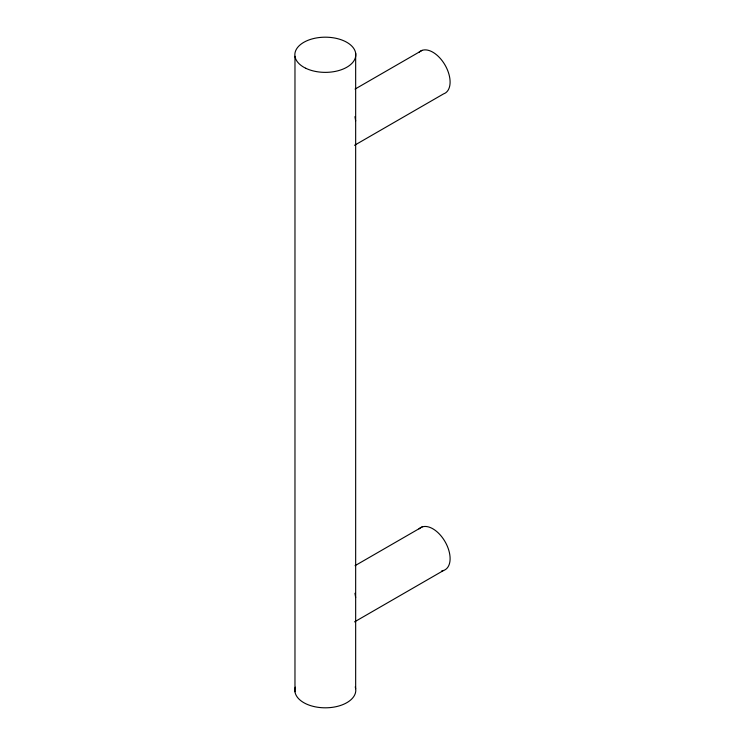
<?xml version="1.0" encoding="UTF-8"?>
<svg xmlns="http://www.w3.org/2000/svg" width="745" height="745" viewBox="0 0 745 745"><rect width="100%" height="100%" fill="white"/><g stroke="black" fill="none" stroke-linecap="round" stroke-linejoin="round"><path stroke-width="1.12" d="M355.663 53.249L355.663 688.697M355.058 89.083L422.126 50.362M354.527 145.294L443.62 93.861A24.371 14.071 60 0 0 444.821 64.675A24.371 14.071 60 0 0 419.007 52.299M355.058 565.669L422.126 526.948M354.527 621.879L443.62 570.447M354.946 116.667L355.663 120.96M354.946 593.262L355.663 597.546M294.973 56.303L294.973 691.751M419.007 528.885A24.371 14.071 60 0 1 445.612 542.649A24.371 14.071 60 0 1 441.776 570.875M355.235 686.871A30.471 17.591 0 0 1 325.584 707.815A30.471 17.591 0 0 1 295.309 687.169M305.729 68.251A30.471 17.591 0 0 0 355.328 57.831A30.471 17.591 0 0 0 314.902 38.246A30.471 17.591 0 0 0 305.729 68.251"/></g></svg>
